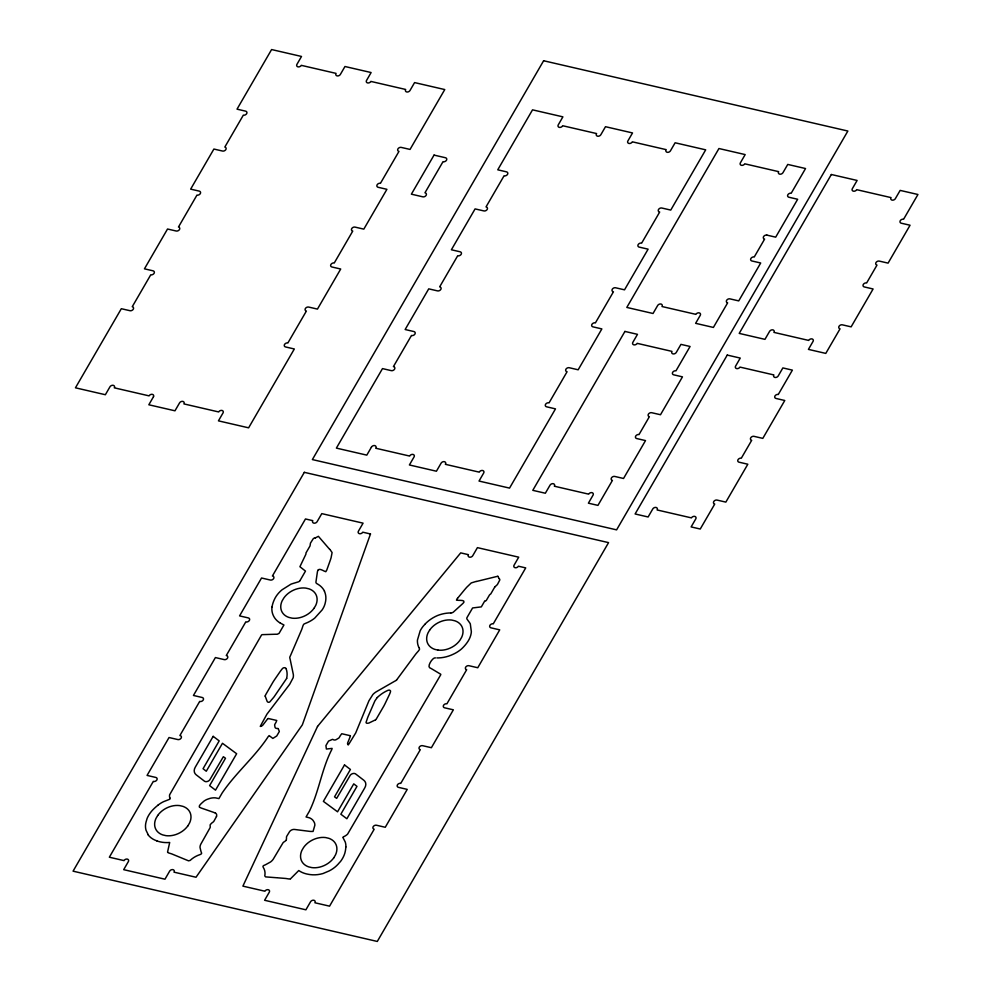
<?xml version="1.0" encoding="UTF-8"?>
<svg xmlns="http://www.w3.org/2000/svg" width="991" height="991" viewBox="0 0 991 991"><rect width="100%" height="100%" fill="white"/><g stroke="black" fill="none" stroke-linecap="round" stroke-linejoin="round"><path stroke-width="1.49" d="M350.368 735.892L350.368 735.941A2.341 1.722 -26.5 0 1 350.294 736.412L347.618 743.027A3.58 2.639 -26.5 0 0 347.816 744.452L348.2 744.972A20.6 15.187 -26.5 0 1 348.46 744.613L348.807 744.142A10.604 7.817 -26.5 0 0 349.464 743.151L355.373 733.476A2.849 2.093 -26.5 0 0 355.794 732.733L368.912 700.823L372.876 694.518A13.304 9.811 -26.5 0 1 376.146 691.854L394.827 681.139A4.323 3.184 -26.5 0 0 396.586 680.012M167.541 852.136L169.696 842.474A30.25 22.31 -26.5 0 1 158.213 841.347A37.113 27.364 -26.5 0 1 156.789 840.901M286.733 678.315L274.21 696.661A30.845 22.743 -26.5 0 1 273.256 697.862L271.249 700.216A40.148 29.594 -26.5 0 0 270.27 701.417L269.948 701.764A1.672 1.239 -26.5 0 1 268.995 702.272L268.152 702.26A8.609 6.342 -26.5 0 1 267.211 701.541L265.179 696.078M216.534 816.411L213.808 821.378A7.507 5.537 -26.5 0 1 211.826 822.988L210.29 824.599A12.003 8.845 -26.5 0 0 210.166 825.069L210.129 826.073A4.844 3.568 -26.5 0 1 210.142 827.596L200.801 844.183A9.699 7.16 -26.5 0 0 200.021 847.466L200.913 851.182A19.325 14.246 -26.5 0 0 201.557 852.929L201.582 853.338A1.288 0.941 -26.5 0 1 201.223 853.957L199.996 854.614A19.176 14.134 -26.5 0 0 190.161 860.423L188.538 860.832L171.951 853.994A30.337 22.372 -26.5 0 0 170.886 853.635L169.387 853.177A25.357 18.705 -26.5 0 1 168.346 852.817A3.419 2.527 -26.5 0 1 167.727 852.322L167.714 852.322M317.962 570.221C319.598 567.781 323.5 571.175 325.791 571.708A16.475 12.152 -26.5 0 1 326.089 571.225L326.299 570.878A6.751 4.98 -26.5 0 0 326.819 569.936L330.127 560.708A121.459 89.549 -26.5 0 0 331.118 557.636L332.096 552.557L329.916 549.423M260.522 726.044L260.794 725.437A9.13 6.739 -26.5 0 1 261.252 724.52L266.629 714.722A2.849 2.093 -26.5 0 1 267.075 713.978L289.694 684.273L293.113 677.832A13.304 9.811 -26.5 0 0 293.324 674.475L290.029 658.681A4.36 3.221 -26.5 0 1 289.83 657.107A23.561 17.367 -26.5 0 1 290.598 655.361L301.648 629.669A69.432 51.198 -26.5 0 0 302.862 626.002L303.543 624.528A2.205 1.623 -26.5 0 1 304.187 623.958L305.352 623.438M371.39 447.226L366.806 455.129L336.383 448.105L382.489 368.602L391.111 370.597A2.577 1.908 -26.5 0 0 394.579 369.135A2.577 1.908 -26.5 0 0 393.415 366.608L411.463 335.491A2.577 1.908 -26.5 0 0 414.932 334.041A2.577 1.908 -26.5 0 0 413.767 331.514L405.146 329.52L428.731 288.852L437.353 290.846A2.577 1.908 -26.5 0 0 440.822 289.384A2.577 1.908 -26.5 0 0 439.657 286.857L457.706 255.74A2.577 1.908 -26.5 0 0 461.174 254.291A2.577 1.908 -26.5 0 0 460.01 251.764L451.388 249.769L475.085 208.903L483.719 210.885A2.577 1.908 -26.5 0 0 487.188 209.435A2.577 1.908 -26.5 0 0 486.024 206.908L504.072 175.791A2.577 1.908 -26.5 0 0 507.541 174.329A2.577 1.908 -26.5 0 0 506.376 171.815L497.755 169.808L532.526 109.84L562.9 116.851L558.342 124.73A2.577 1.908 -26.5 0 0 559.283 127.356A2.577 1.908 -26.5 0 0 562.677 125.733L596.594 133.562A2.577 1.908 -26.5 0 0 597.523 136.188A2.577 1.908 -26.5 0 0 600.93 134.565L605.501 126.699L632.531 132.943L627.96 140.809A2.577 1.908 -26.5 0 0 628.901 143.435A2.577 1.908 -26.5 0 0 632.308 141.812L666.212 149.653A2.577 1.908 -26.5 0 0 667.154 152.28A2.577 1.908 -26.5 0 0 670.548 150.657L675.119 142.778L705.691 149.839L670.758 210.08L661.988 208.06A2.577 1.908 -26.5 0 0 658.519 209.51A2.577 1.908 -26.5 0 0 659.684 212.037L641.635 243.154A2.577 1.908 -26.5 0 0 638.167 244.616A2.577 1.908 -26.5 0 0 639.331 247.143L648.102 249.162L624.528 289.83L615.745 287.811A2.577 1.908 -26.5 0 0 612.277 289.261A2.577 1.908 -26.5 0 0 613.441 291.788L595.393 322.905A2.577 1.908 -26.5 0 0 591.924 324.367A2.577 1.908 -26.5 0 0 593.089 326.881L601.859 328.913L578.162 369.792L569.391 367.76A2.577 1.908 -26.5 0 0 565.923 369.222A2.577 1.908 -26.5 0 0 567.075 371.736L549.039 402.866A2.577 1.908 -26.5 0 0 545.57 404.316A2.577 1.908 -26.5 0 0 546.735 406.843L555.493 408.874L509.547 488.105L479.025 481.056L483.608 473.141A2.577 1.908 -26.5 0 0 482.667 470.514A2.577 1.908 -26.5 0 0 479.26 472.15L445.355 464.308A2.577 1.908 -26.5 0 0 444.414 461.682A2.577 1.908 -26.5 0 0 441.02 463.305L436.424 471.22L409.394 464.965L413.978 457.062A2.577 1.908 -26.5 0 0 413.049 454.435A2.577 1.908 -26.5 0 0 409.642 456.058L375.725 448.229A2.577 1.908 -26.5 0 0 374.796 445.603A2.577 1.908 -26.5 0 0 371.39 447.226M484.587 601.252L481.329 606.876L472.596 607.954L467.071 617.443A2.453 1.809 -26.5 0 0 467.034 619.14L469.35 622.348A16.537 12.189 -26.5 0 1 470.316 623.921L471.357 631.775A25.37 18.705 -26.5 0 1 467.009 642.75A35.701 26.323 -26.5 0 1 461.36 649.08A26.299 19.386 -26.5 0 1 453.345 654.184A28.974 21.356 -26.5 0 1 438.604 657.913L436.907 657.913M299.988 580.602L305.476 571.101L299.914 566.716L305.835 554.328A4.98 3.679 -26.5 0 0 305.946 553.003L309.799 546.326A1.97 1.449 -26.5 0 0 310.072 545.682L310.456 543.142L313.156 538.856A2.106 1.548 -26.5 0 1 315.324 537.915M157.718 815.432L155.971 818.442A19.04 14.035 -26.5 0 0 162.673 834.893L165.955 835.661A19.04 14.035 -26.5 0 0 187.906 825.788M314.023 608.325L315.77 605.303A19.04 14.035 -26.5 0 0 309.056 588.865L305.785 588.097A19.04 14.035 -26.5 0 0 283.872 597.945L282.088 600.942A19.04 14.035 -26.5 0 0 288.79 617.393L292.072 618.161A19.04 14.035 -26.5 0 0 314.023 608.288M187.906 825.825L189.653 822.803A19.04 14.035 -26.5 0 0 182.939 806.364L179.668 805.596A19.04 14.035 -26.5 0 0 157.705 815.469M429.747 629.892L428.001 632.902A19.04 14.035 -26.5 0 0 434.715 649.353L437.985 650.121M333.818 857.785L335.565 854.762A19.04 14.035 -26.5 0 0 328.863 838.324L325.581 837.556A19.04 14.035 -26.5 0 0 303.63 847.429L301.883 850.402A19.04 14.035 -26.5 0 0 308.597 866.852L311.88 867.62A19.04 14.035 -26.5 0 0 333.831 857.748M457.495 598.378L464.383 589.979A120.729 89.004 -26.5 0 1 466.773 587.229L471.233 582.943L476.101 581.444M286.288 840.071L286.51 838.497A7.494 5.525 -26.5 0 1 286.634 836.454L289.632 831.548A4.373 3.221 -26.5 0 1 294.042 829.417A56.066 41.337 -26.5 0 1 297.511 829.839L309.873 831.387A16.277 12.003 -26.5 0 0 311.484 831.449L313.057 831.449L314.853 825.23A12.103 8.931 -26.5 0 0 314.296 822.406L313.069 820.424A14.06 10.368 -26.5 0 0 309.303 817.786L306.046 816.968L308.672 812.434A27.76 20.464 -26.5 0 1 309.192 811.604C318.755 792.255 321.542 770.23 331.044 751.005A31.823 23.462 -26.5 0 0 331.49 750.187A7.99 5.884 -26.5 0 0 331.849 749.258L331.997 748.787A17.776 13.106 -26.5 0 1 332.121 748.391L326.386 749.035L325.915 745.591L328.517 741.107L332.406 739.397A1.412 1.041 -26.5 0 1 332.939 739.459A3.407 2.515 -26.5 0 0 335.082 739.992L335.751 739.806A2.205 1.623 -26.5 0 0 336.37 739.509L338.749 738.084A2.589 1.908 -26.5 0 0 339.393 737.279L340.384 735.557A23.697 17.479 -26.5 0 1 340.842 734.95L341.771 733.736L350.38 735.718M375.564 719.825L368.875 723.046A8.411 6.194 -26.5 0 1 366.943 723.269L366.397 723.046A1.511 1.115 -26.5 0 1 366.088 722.34L366.212 721.832A39.987 29.482 -26.5 0 0 366.682 720.519L367.562 717.893A30.498 22.483 -26.5 0 1 368.07 716.592L374.883 700.922L377.261 697.478M290.512 878.806L298.762 870.532A30.226 22.285 -26.5 0 0 308.672 874.359A37.633 27.748 -26.5 0 0 310.233 874.595A27.475 20.254 -26.5 0 0 322.955 873.554L329.21 870.903A24.193 17.838 -26.5 0 0 338.042 864.239L339.38 862.703A14.741 10.864 -26.5 0 1 340.334 861.699L340.656 861.303A28.925 21.319 -26.5 0 0 344.781 853.35A39.999 29.495 -26.5 0 0 345.834 846.958M343.394 837.011L343.32 837.073A7.99 5.896 -26.5 0 1 342.886 837.42L345.202 841.904A23.004 16.958 -26.5 0 1 345.871 846.946M267.979 718.611L267.942 718.648A2.478 1.821 -26.5 0 0 267.508 719.032L262.788 725.189A3.58 2.639 -26.5 0 1 261.178 726.192L260.348 726.428A19.993 14.741 -26.5 0 0 260.522 726.044M495.128 586.697L497.383 584.579L499.699 580.193A2.106 1.548 -26.5 0 0 499.006 578.595M484.884 601.128L486.234 600.558L489.48 594.996A4.98 3.667 -26.5 0 1 490.756 593.943L494.62 587.279A1.97 1.449 -26.5 0 1 495.091 586.672M476.374 581.494L497.581 576.304M290.276 878.856L290.202 878.868A3.444 2.539 -26.5 0 1 289.211 879.017A24.948 18.395 -26.5 0 1 288.059 878.831L286.449 878.571A29.519 21.765 -26.5 0 0 285.519 878.447L278 877.84M497.928 576.217L499.03 578.571M450.93 612.896L451.723 612.822A2.874 2.118 -26.5 0 0 453.407 612.066L462.785 603.556A11.446 8.436 -26.5 0 0 463.937 602.194C464.99 599.605 458.437 600.682 456.455 600.15A16.55 12.202 -26.5 0 0 456.727 599.654L456.913 599.307A6.677 4.918 -26.5 0 1 457.483 598.378M435.507 657.9C433.166 656.798 427.109 665.741 429.599 667.723A53.427 39.392 -26.5 0 1 431.903 668.962L440.685 674.214A1.301 0.966 -26.5 0 1 440.735 674.76L347.606 834.112A9.514 7.011 -26.5 0 1 344.112 836.503A3.778 2.787 -26.5 0 0 343.406 837.011M277.146 877.778L265.588 876.886L264.783 875.908A19.163 14.122 -26.5 0 0 263.272 867.422L262.949 866.456A1.288 0.941 -26.5 0 1 263.296 865.849L263.73 865.515A19.411 14.308 -26.5 0 0 266.022 864.462L270.493 861.997A9.712 7.16 -26.5 0 0 273.256 859.172L283.079 842.697A4.856 3.58 -26.5 0 1 284.665 841.532L285.656 840.752A11.942 8.795 -26.5 0 0 286.04 840.343M315.336 537.89L318.408 536.329L329.656 549.348M766.91 235.127L775.693 237.159L797.656 199.265L788.886 197.234A2.589 1.908 -26.5 0 1 787.87 194.744A2.589 1.908 -26.5 0 1 791.202 193.245L805.534 168.532L787.758 164.432L782.989 172.645A2.577 1.908 -26.5 0 1 779.657 174.143A2.577 1.908 -26.5 0 1 778.641 171.641L744.749 163.812A2.577 1.908 -26.5 0 1 741.379 165.299A2.577 1.908 -26.5 0 1 740.45 162.722L745.17 154.584L718.946 148.526L626.808 307.433L653.032 313.49L657.603 305.6A2.577 1.908 -26.5 0 1 660.935 304.026A2.577 1.908 -26.5 0 1 662 306.529L695.893 314.358A2.577 1.908 -26.5 0 1 699.225 312.871A2.577 1.908 -26.5 0 1 700.241 315.361L695.62 323.326L713.396 327.439L727.642 302.85A2.577 1.908 -26.5 0 1 726.626 300.36A2.577 1.908 -26.5 0 1 729.958 298.873L738.729 300.892L760.704 262.999L751.934 260.98A2.589 1.908 -26.5 0 1 750.905 258.478A2.589 1.908 -26.5 0 1 754.25 256.979L764.606 239.116A2.577 1.908 -26.5 0 1 763.578 236.626A2.577 1.908 -26.5 0 1 766.923 235.127M268.152 718.475L276.762 720.469L276.229 721.77A24.069 17.739 -26.5 0 1 275.956 722.427L274.953 724.136A2.589 1.908 -26.5 0 0 274.631 725.016L274.99 727.072A2.205 1.623 -26.5 0 0 275.139 727.555L275.473 727.964A3.407 2.515 -26.5 0 0 277.641 728.447A1.908 1.4 -26.5 0 1 278.137 728.633M199.352 807.108C198.448 805.448 202.325 802.76 203.75 801.31A12.103 8.931 -26.5 0 1 207.057 799.39L210.018 798.374A14.072 10.368 -26.5 0 1 215.604 797.891L218.924 798.585L221.538 794.064A27.55 20.303 -26.5 0 0 222.009 793.209C235.338 773.414 253.993 757.719 267.297 738.022A31.823 23.462 -26.5 0 1 267.781 737.217A7.779 5.735 -26.5 0 1 268.474 736.363L268.834 735.941A18.234 13.44 -26.5 0 0 269.131 735.595L272.859 738.419L276.737 735.979L279.338 731.494L278.26 728.682M280.354 623.091L283.934 624.999L279.041 633.41L277.195 634.265A53.378 39.355 -26.5 0 0 274.16 634.277L262.219 634.649A1.301 0.966 -26.5 0 0 261.488 635.095L169.647 794.757A9.501 6.999 -26.5 0 0 169.87 798.003M285.879 668.529L285.693 668.256A3.122 2.304 -26.5 0 0 284.677 667.686L283.426 667.86A3.468 2.552 -26.5 0 0 282.348 668.702A33.57 24.75 -26.5 0 0 280.403 671.192L274.42 679.9A102.99 75.935 -26.5 0 0 272.859 682.328L265.91 694.319A9.291 6.85 -26.5 0 0 265.167 696.078M148.266 834.831L146.073 830.347A24.18 17.826 -26.5 0 1 146.135 821.663A31.762 23.412 -26.5 0 1 146.395 820.87L147.139 818.343A28.95 21.344 -26.5 0 1 152.131 810.588A40.136 29.594 -26.5 0 1 157.866 805.287M419.156 647.978L419.515 648.857A2.193 1.623 -26.5 0 1 419.416 649.551L418.45 650.963A69.593 51.309 -26.5 0 0 415.625 654.246L397.787 678.377A23.214 17.12 -26.5 0 1 396.549 679.987M157.842 805.262A23.041 16.983 -26.5 0 1 163.515 801.694L169.87 799.204A9.737 7.185 -26.5 0 1 169.895 798.758L169.907 798.672A3.778 2.787 -26.5 0 0 169.919 797.978M280.342 623.104A28.974 21.356 -26.5 0 1 272.81 614.284A26.361 19.436 -26.5 0 1 271.955 607.099M272.005 607.087A35.862 26.435 -26.5 0 1 274.185 599.951A25.37 18.705 -26.5 0 1 282.063 589.781L290.883 584.219A16.562 12.202 -26.5 0 1 293.237 583.414L298.291 581.89A2.453 1.809 -26.5 0 0 300.013 580.602M317.987 570.221A11.347 8.362 -26.5 0 0 317.43 571.733L315.931 582.051A2.874 2.118 -26.5 0 0 316.439 583.315L316.971 583.699A29.42 21.691 -26.5 0 1 324.491 591.119M324.391 591.169A28.504 21.009 -26.5 0 1 325.209 603.11A23.165 17.082 -26.5 0 1 322.137 609.923L314.704 618.136A25.456 18.767 -26.5 0 1 305.984 623.178M199.959 807.43A16.029 11.818 -26.5 0 0 201.247 808.049L212.285 811.889A55.954 41.25 -26.5 0 1 215.307 813.041M215.357 812.992A4.373 3.233 -26.5 0 1 216.459 816.411M156.826 840.839A27.488 20.266 -26.5 0 1 148.142 834.918M375.577 719.825A9.216 6.788 -26.5 0 0 376.791 718.178L383.752 706.199A102.953 75.911 -26.5 0 0 385.053 703.697L389.389 694.617A33.855 24.961 -26.5 0 0 390.429 692.04L390.442 691.929A3.481 2.564 -26.5 0 0 390.479 690.838L389.711 690.194A3.134 2.316 -26.5 0 0 388.336 690.219L387.915 690.355A26.658 19.659 -26.5 0 0 377.323 697.515M286.003 668.467A26.695 19.684 -26.5 0 1 286.647 678.315M450.905 612.958A29.383 21.666 -26.5 0 0 437.601 615.498A28.491 21.009 -26.5 0 0 424.792 624.367M424.866 624.404A23.177 17.095 -26.5 0 0 420.172 630.821L417.434 640.124A25.469 18.779 -26.5 0 0 418.933 647.532M438.01 650.084A19.04 14.035 -26.5 0 0 459.948 640.248L461.682 637.275A19.04 14.035 -26.5 0 0 454.98 620.824L451.698 620.056A19.04 14.035 -26.5 0 0 429.784 629.904M370.485 533.976L302.342 724.855L196.02 877.246L173.995 872.154A2.577 1.908 -26.5 0 0 172.979 869.652A2.577 1.908 -26.5 0 0 169.647 871.151L164.977 879.203L123.689 869.664L128.347 861.613A2.577 1.908 -26.5 0 0 127.331 859.11A2.577 1.908 -26.5 0 0 124.011 860.609L109.344 857.215L153.32 781.379A2.577 1.908 -26.5 0 0 156.801 780.053A2.577 1.908 -26.5 0 0 155.847 777.452L147.064 775.42L169.04 737.527L177.81 739.559A2.577 1.908 -26.5 0 0 181.192 737.973A2.577 1.908 -26.5 0 0 179.904 735.533L199.686 701.417A2.577 1.908 -26.5 0 0 203.167 700.08A2.577 1.908 -26.5 0 0 202.214 697.491L193.443 695.459L215.406 657.566L224.177 659.597A2.577 1.908 -26.5 0 0 227.571 657.999A2.577 1.908 -26.5 0 0 226.27 655.559L245.818 621.852A2.577 1.908 -26.5 0 0 249.298 620.527A2.577 1.908 -26.5 0 0 248.345 617.926L239.574 615.894L261.537 578.001L270.308 580.032A2.577 1.908 -26.5 0 0 273.702 578.447A2.577 1.908 -26.5 0 0 272.401 576.006L305.476 518.962L312.784 520.647A2.577 1.908 -26.5 0 0 313.8 523.137A2.577 1.908 -26.5 0 0 317.132 521.65L321.79 513.623L363.078 523.161L358.42 531.188A2.577 1.908 -26.5 0 0 359.436 533.678A2.577 1.908 -26.5 0 0 362.768 532.192L370.485 533.976M317.529 726.428L242.894 886.127L264.919 891.219A2.577 1.908 -26.5 0 1 268.251 889.72A2.577 1.908 -26.5 0 1 269.267 892.222L264.597 900.274L305.897 909.812L310.555 901.76A2.577 1.908 -26.5 0 1 313.887 900.274A2.577 1.908 -26.5 0 1 314.903 902.764L329.569 906.158L374.177 829.232A2.577 1.908 -26.5 0 1 373.161 826.742A2.577 1.908 -26.5 0 1 376.481 825.243L385.264 827.274L407.227 789.381L398.456 787.35A2.577 1.908 -26.5 0 1 397.441 784.86A2.577 1.908 -26.5 0 1 400.773 783.361L420.308 749.667A2.577 1.908 -26.5 0 1 419.292 747.177A2.577 1.908 -26.5 0 1 422.624 745.69L431.395 747.71L453.358 709.816L444.587 707.797A2.577 1.908 -26.5 0 1 443.572 705.295A2.577 1.908 -26.5 0 1 446.904 703.808L466.674 669.705A2.577 1.908 -26.5 0 1 465.659 667.203A2.577 1.908 -26.5 0 1 468.991 665.717L477.761 667.748L499.724 629.855L490.954 627.823A2.577 1.908 -26.5 0 1 489.938 625.333A2.577 1.908 -26.5 0 1 493.27 623.835L525.713 567.893L518.404 566.208A2.577 1.908 -26.5 0 1 515.072 567.694A2.577 1.908 -26.5 0 1 514.069 565.204L518.714 557.177L477.427 547.639L472.769 555.666A2.577 1.908 -26.5 0 1 469.449 557.153A2.577 1.908 -26.5 0 1 468.421 554.663L460.704 552.879L317.529 726.428M153.494 396.722L148.823 404.774L174.973 410.807L179.507 402.99A2.577 1.908 -26.5 0 1 182.839 401.405A2.577 1.908 -26.5 0 1 183.905 403.907L218.677 411.946A2.577 1.908 -26.5 0 1 221.922 410.435A2.577 1.908 -26.5 0 1 223.099 412.801L218.441 420.853L248.617 427.827L294.327 348.981L285.656 346.974A2.577 1.908 -26.5 0 1 284.528 344.496A2.577 1.908 -26.5 0 1 287.873 342.973L306.38 311.063A2.577 1.908 -26.5 0 1 305.364 308.573A2.577 1.908 -26.5 0 1 308.697 307.074L317.454 309.093L340.706 269.019L332.022 267.013A2.577 1.908 -26.5 0 1 330.895 264.535A2.577 1.908 -26.5 0 1 334.252 262.999L352.746 231.101A2.577 1.908 -26.5 0 1 351.731 228.599A2.577 1.908 -26.5 0 1 355.063 227.112L363.821 229.132L386.911 189.318L378.24 187.311A2.577 1.908 -26.5 0 1 377.113 184.834A2.577 1.908 -26.5 0 1 380.457 183.298L398.964 151.4A2.577 1.908 -26.5 0 1 397.899 148.972A2.577 1.908 -26.5 0 1 401.107 147.374L410.039 149.43L444.761 89.562L414.585 82.587L410.014 90.466A2.577 1.908 -26.5 0 1 406.682 91.952A2.577 1.908 -26.5 0 1 405.666 89.463L370.894 81.423A2.577 1.908 -26.5 0 1 367.525 82.91A2.577 1.908 -26.5 0 1 366.596 80.345L371.117 72.541L344.967 66.508L340.396 74.387A2.577 1.908 -26.5 0 1 337.076 75.873A2.577 1.908 -26.5 0 1 336.06 73.384L301.289 65.344A2.577 1.908 -26.5 0 1 297.907 66.831A2.577 1.908 -26.5 0 1 296.99 64.254L301.512 56.462L271.596 49.55L237.022 109.159L245.557 111.141A2.577 1.908 -26.5 0 1 246.685 113.606A2.577 1.908 -26.5 0 1 243.34 115.142L224.833 147.052A2.577 1.908 -26.5 0 1 225.849 149.542A2.577 1.908 -26.5 0 1 222.517 151.041L213.895 149.046L190.656 189.132L199.191 191.102A2.577 1.908 -26.5 0 1 200.318 193.579A2.577 1.908 -26.5 0 1 196.961 195.103L178.467 227.013A2.577 1.908 -26.5 0 1 179.482 229.516A2.577 1.908 -26.5 0 1 176.15 231.002L167.529 229.008L144.451 268.834L152.973 270.803A2.577 1.908 -26.5 0 1 154.101 273.281A2.577 1.908 -26.5 0 1 150.756 274.804L132.249 306.714A2.577 1.908 -26.5 0 1 133.314 309.142A2.577 1.908 -26.5 0 1 130.106 310.728L121.323 308.709L75.452 387.815L105.368 394.728L109.902 386.911A2.577 1.908 -26.5 0 1 113.234 385.326A2.577 1.908 -26.5 0 1 114.299 387.828L149.059 395.867A2.577 1.908 -26.5 0 1 152.317 394.356A2.577 1.908 -26.5 0 1 153.494 396.722M434.046 155.091L411.376 194.174L422.661 196.788A2.577 1.908 -26.5 0 0 426.13 195.326A2.577 1.908 -26.5 0 0 424.966 192.799L443.014 161.682A2.577 1.908 -26.5 0 0 446.483 160.232A2.577 1.908 -26.5 0 0 445.318 157.705L434.046 155.091M304.324 472.335L73.061 871.163L377.298 941.45L608.561 542.622L304.324 472.335M543.625 60.748L312.376 459.576L616.6 529.863L847.862 131.035L543.625 60.748M213.164 736.35L195.202 767.319A8.944 6.603 -26.5 0 0 196.168 774.801L204.617 781.304A3.63 2.676 -26.5 0 0 209.795 779.843L223.359 756.715L225.49 758.251L209.609 785.628L215.518 790.149L236.638 753.73L222.467 743.287L206.277 771.233L203.056 768.719L219.184 740.896L213.164 736.35M344.509 764.941L323.388 801.372L337.559 811.802L353.75 783.869L356.971 786.371L340.842 814.206L346.875 818.752L364.824 787.771A8.956 6.603 -26.5 0 0 363.858 780.289L355.41 773.785A3.63 2.676 -26.5 0 0 350.244 775.247L336.667 798.374L334.537 796.838L350.418 769.462L344.509 764.941M624.925 331.428L532.786 490.334L545.347 493.233L549.955 485.293A2.577 1.908 -26.5 0 1 553.288 483.707A2.577 1.908 -26.5 0 1 554.353 486.209L588.691 494.15A2.577 1.908 -26.5 0 1 592.023 492.663A2.577 1.908 -26.5 0 1 593.039 495.153L588.394 503.18L597.945 505.385L612.413 480.424A2.577 1.908 -26.5 0 1 611.447 477.922A2.577 1.908 -26.5 0 1 614.767 476.448L623.537 478.48L645.513 440.586L636.544 438.505A2.577 1.908 -26.5 0 1 635.764 435.99A2.577 1.908 -26.5 0 1 639.009 434.566L649.378 416.691A2.577 1.908 -26.5 0 1 648.399 414.188A2.577 1.908 -26.5 0 1 651.719 412.714L660.502 414.733L682.465 376.853L673.694 374.821A2.577 1.908 -26.5 0 1 672.666 372.343A2.577 1.908 -26.5 0 1 675.973 370.82L690.083 346.478L680.953 344.373L676.308 352.387A2.577 1.908 -26.5 0 1 672.976 353.874A2.577 1.908 -26.5 0 1 671.96 351.384L637.188 343.344A2.577 1.908 -26.5 0 1 633.819 344.831A2.577 1.908 -26.5 0 1 632.89 342.267L637.486 334.339L624.925 331.428M831.35 174.503L739.212 333.397L764.953 339.356L769.536 331.465A2.577 1.908 -26.5 0 1 772.856 329.879A2.577 1.908 -26.5 0 1 773.921 332.381L808.693 340.421A2.577 1.908 -26.5 0 1 812.025 338.922A2.577 1.908 -26.5 0 1 813.041 341.424L808.421 349.389L825.788 353.403L840.046 328.826A2.577 1.908 -26.5 0 1 839.018 326.324A2.577 1.908 -26.5 0 1 842.362 324.837L851.133 326.857L873.096 288.976L864.325 286.944A2.589 1.908 -26.5 0 1 863.31 284.442A2.589 1.908 -26.5 0 1 866.642 282.955L876.998 265.093A2.577 1.908 -26.5 0 1 875.982 262.59A2.577 1.908 -26.5 0 1 879.314 261.104L888.085 263.123L910.06 225.23L901.29 223.21A2.589 1.908 -26.5 0 1 900.262 220.708A2.589 1.908 -26.5 0 1 903.606 219.222L917.939 194.496L900.15 190.396L895.269 198.795A2.577 1.908 -26.5 0 1 891.962 200.083A2.577 1.908 -26.5 0 1 891.045 197.605L856.695 189.677A2.577 1.908 -26.5 0 1 853.325 191.152A2.577 1.908 -26.5 0 1 852.396 188.587L857.116 180.449L831.35 174.503M727.245 355.075L635.107 513.97L648.114 516.98L652.722 509.04A2.577 1.908 -26.5 0 1 656.042 507.454A2.577 1.908 -26.5 0 1 657.107 509.956L691.433 517.884A2.577 1.908 -26.5 0 1 694.765 516.398A2.577 1.908 -26.5 0 1 695.781 518.888L691.123 526.915L700.253 529.021L714.734 504.072A2.577 1.908 -26.5 0 1 713.755 501.557A2.577 1.908 -26.5 0 1 717.075 500.083L725.846 502.115L747.821 464.222L738.852 462.14A2.577 1.908 -26.5 0 1 738.072 459.626A2.577 1.908 -26.5 0 1 741.318 458.201L751.686 440.326A2.577 1.908 -26.5 0 1 750.72 437.824A2.577 1.908 -26.5 0 1 754.04 436.35L762.81 438.381L784.773 400.488L776.003 398.456A2.577 1.908 -26.5 0 1 774.974 395.979A2.577 1.908 -26.5 0 1 778.282 394.468L792.391 370.126L782.865 367.921L778.22 375.936A2.577 1.908 -26.5 0 1 774.888 377.422A2.577 1.908 -26.5 0 1 773.872 374.932L739.955 367.091A2.577 1.908 -26.5 0 1 736.573 368.565A2.577 1.908 -26.5 0 1 735.656 366.001L740.252 358.073L727.245 355.075"/></g></svg>
